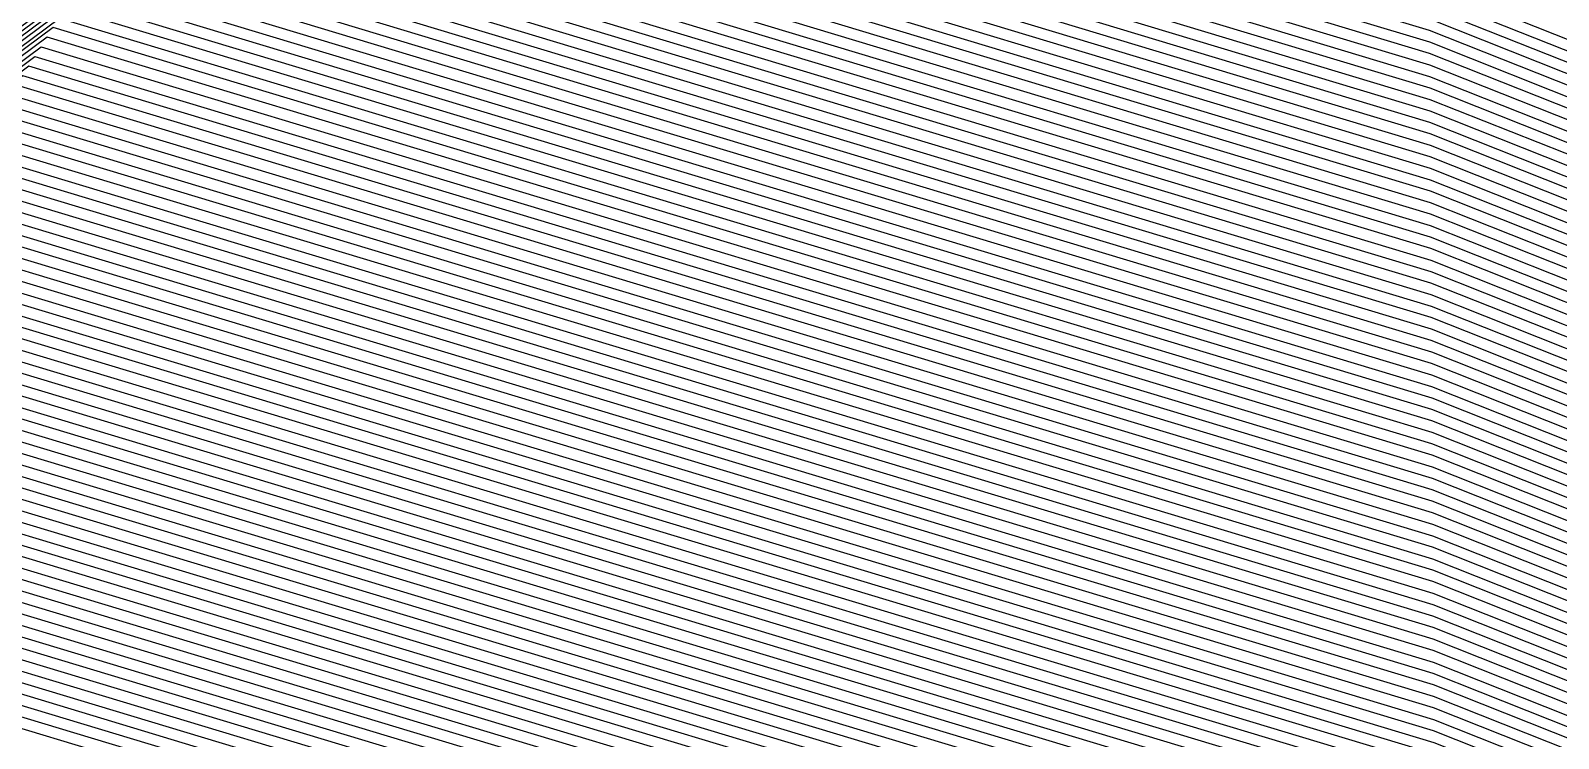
# Model space of a CAD drawing. Extents: x 7084 to 11035, y 13750 to 16729.
# Drawn here: x 7948.6 to 8129.5, y 14354.2 to 14438 of the extents above; entities that cross this region are included whole.
import ezdxf

# ---------------------------------------------------------------- set-up
doc = ezdxf.new("R2010")
doc.units = 0
doc.layers.add('Default', color=7, linetype='Continuous')

msp = doc.modelspace()

# ---------------------------------------------------------------- linework, layer by layer
at = {"layer": 'Default'}
for points in [[(8535.51, 16361.11), (8383.22, 16395.25), (8265.06, 16321.71), (8215.17, 16235.02), (8158.71, 16186.99), (8053.68, 16129.2), (7920.99, 16004.89), (7831.71, 16002.26), (7797.58, 15781.61), (7743.94, 15569.71), (7738.69, 15553.95), (7709.8, 15398.97), (7701.33, 15300.08), (7608.17, 15201.19), (7526.3, 15105.13), (7473.78, 14984.3), (7425.79, 14876.93), (7315.51, 14661.54), (7307.04, 14492.02), (7464.58, 14347.55), (7526.69, 14248.66), (7652.73, 14214.51), (7949.16, 14434.89)], [(8415.53, 14233.02), (8114.78, 14352.37), (7931.79, 14407.58), (7659.56, 14205.19), (7520.14, 14242.97), (7463.1, 14333.78), (7288.82, 14493.6), (7296.6, 14649.28), (7418.59, 14887.55), (7462.67, 14986.15), (7520.76, 15119.81), (7595.95, 15208.03), (7681.51, 15298.85), (7689.29, 15389.66), (7721.24, 15561.1), (7727.05, 15578.53), (7776.31, 15773.14), (7814.07, 16017.22), (7912.82, 16020.12), (8034.68, 16134.29), (8150.86, 16198.22), (8202.72, 16242.33), (8257.91, 16338.21)], [(8482.98, 14288.93), (8114.28, 14435.26), (7975.94, 14476.99), (7642.2, 14228.88), (7536.8, 14257.43), (7466.87, 14368.77), (7335.12, 14489.59), (7344.66, 14680.44), (7436.88, 14860.57), (7490.92, 14981.45), (7534.83, 15082.5), (7627.01, 15190.65), (7731.9, 15301.99), (7741.43, 15413.32), (7765.59, 15542.93), (7769.98, 15556.11), (7830.37, 15794.68), (7858.92, 15979.2), (7933.58, 15981.4), (8082.96, 16121.36), (8170.8, 16169.69), (8234.37, 16223.76), (8276.09, 16296.26)], [(8411.45, 14055.27), (8390.1, 14211.93), (8114.97, 14321.12), (7915.14, 14381.41), (7666.1, 14196.26), (7513.86, 14237.51), (7461.68, 14320.59), (7271.36, 14495.11), (7278.48, 14637.53), (7411.7, 14897.72), (7452.02, 14987.92), (7515.46, 15133.88), (7584.24, 15214.58), (7662.51, 15297.66), (7669.62, 15380.74), (7704.51, 15567.95), (7710.86, 15586.99), (7755.92, 15765.02), (7797.16, 16031.55), (7905, 16034.72), (8016.47, 16139.17), (8143.35, 16208.97)], [(8843.03, 13983.9), (8400.72, 14052.73), (8380.15, 14203.68), (8115.05, 14308.9), (7908.63, 14371.17), (7668.67, 14192.77), (7511.4, 14235.38), (7461.12, 14315.43), (7264.53, 14495.7), (7271.39, 14632.93), (7409, 14901.7), (7447.85, 14988.61), (7513.38, 15139.38), (7579.66, 15217.15), (7655.07, 15297.2), (7661.93, 15377.25), (7697.97, 15570.63), (7704.52, 15590.3), (7747.95, 15761.84), (7790.54, 16037.16), (7901.94, 16040.44), (8009.35, 16141.07)], [(8420.98, 14057.53), (8398.95, 14219.27), (8114.91, 14331.99), (7920.93, 14390.51), (7663.83, 14199.37), (7516.04, 14239.41), (7462.17, 14325.18), (7277.44, 14494.58), (7284.78, 14641.62), (7414.1, 14894.18), (7455.72, 14987.3), (7517.3, 15128.98), (7588.31, 15212.3), (7669.12, 15298.07), (7676.46, 15383.84), (7710.33, 15565.57), (7716.49, 15584.05), (7763.01, 15767.84), (7803.04, 16026.56), (7907.72, 16029.64), (8022.81, 16137.47)], [(8440.96, 14254.1), (8114.59, 14383.62), (7948.44, 14433.75), (7653.02, 14214.12), (7526.42, 14248.42), (7464.52, 14346.97), (7306.28, 14492.08), (7314.72, 14661.03), (7425.49, 14877.38), (7473.32, 14984.38), (7526.07, 15105.74), (7607.66, 15201.48), (7700.51, 15300.03), (7708.95, 15398.58), (7737.96, 15554.25), (7743.23, 15570.08), (7796.69, 15781.26), (7830.98, 16002.88), (7920.65, 16005.52), (8052.88, 16129.41)], [(8464.18, 14273.35), (8114.42, 14412.16), (7963.63, 14457.65), (7647.04, 14222.28), (7532.16, 14253.4), (7465.82, 14359.02), (7322.22, 14490.7), (7331.26, 14671.76), (7431.79, 14868.09), (7483.04, 14982.76), (7530.91, 15092.9), (7618.35, 15195.49), (7717.85, 15301.11), (7726.9, 15406.73), (7753.23, 15547.99), (7758.01, 15562.36), (7815.3, 15788.68), (7846.42, 15989.8), (7927.79, 15992.19), (8069.51, 16124.96)], [(7804.51, 16025.32), (7764.78, 15768.55), (7717.9, 15583.31), (7711.78, 15564.97), (7678.17, 15384.62), (7670.77, 15298.18), (7589.33, 15211.73), (7517.76, 15127.76), (7456.65, 14987.15), (7414.7, 14893.29), (7286.36, 14642.64), (7278.95, 14494.45), (7462.29, 14326.33), (7516.59, 14239.88), (7663.26, 14200.14), (7922.38, 14392.79), (8114.89, 14334.71), (8401.16, 14221.1), (8423.37, 14058.09)], [(7917.59, 16011.23), (7824.36, 16008.49), (7788.71, 15778.08), (7736.9, 15573.38), (7731.42, 15556.93), (7701.25, 15395.09), (7693.07, 15299.57), (7603.08, 15204.04), (7523.99, 15111.25), (7469.15, 14985.07), (7422.79, 14881.36), (7307.63, 14656.43), (7299.45, 14492.68), (7463.97, 14341.81), (7523.96, 14246.29), (7655.58, 14210.63), (7941.92, 14423.51), (8114.67, 14371.4), (8431.01, 14245.85)], [(7923.37, 16000.44), (7836.86, 15997.9), (7803.78, 15784.08), (7748.86, 15567.13), (7743.78, 15551.86), (7715.79, 15401.68), (7707.12, 15300.44), (7611.73, 15199.2), (7527.91, 15100.85), (7477.02, 14983.76), (7427.89, 14873.84), (7321.02, 14665.12), (7312.35, 14491.56), (7465.02, 14351.56), (7528.61, 14250.32), (7650.74, 14217.23), (7954.23, 14442.86), (8114.53, 14394.49), (8449.81, 14261.43)], [(7923.71, 15999.81), (7837.59, 15997.27), (7804.67, 15784.44), (7749.57, 15566.77), (7744.5, 15551.56), (7716.64, 15402.07), (7707.94, 15300.49), (7612.24, 15198.91), (7528.14, 15100.24), (7477.49, 14983.68), (7428.19, 14873.4), (7321.81, 14665.63), (7313.11, 14491.49), (7465.08, 14352.14), (7528.88, 14250.56), (7650.45, 14217.62), (7954.95, 14443.99), (8114.52, 14395.85), (8450.91, 14262.35)], [(7925.41, 15996.63), (7841.27, 15994.16), (7809.1, 15786.2), (7753.09, 15564.93), (7748.14, 15550.08), (7720.92, 15404.01), (7712.07, 15300.75), (7614.79, 15197.49), (7529.3, 15097.18), (7479.8, 14983.3), (7429.69, 14871.19), (7325.75, 14668.18), (7316.9, 14491.16), (7465.39, 14355), (7530.24, 14251.74), (7649.03, 14219.56), (7958.57, 14449.68), (8114.48, 14402.65), (8456.44, 14266.93)], [(7843.48, 15992.29), (7811.76, 15787.26), (7755.2, 15563.83), (7750.32, 15549.18), (7723.48, 15405.18), (7714.55, 15300.91), (7616.32, 15196.63), (7529.99, 15095.34), (7481.19, 14983.07), (7430.59, 14869.86), (7328.11, 14669.72), (7319.18, 14490.97), (7465.57, 14356.72), (7531.06, 14252.45), (7648.18, 14220.72), (7960.74, 14453.1), (8114.45, 14406.72), (8459.76, 14269.68)], [(7844.95, 15991.04), (7813.53, 15787.97), (7756.61, 15563.09), (7751.77, 15548.59), (7725.19, 15405.95), (7716.2, 15301.01), (7617.33, 15196.06), (7530.45, 15094.12), (7482.12, 14982.91), (7431.19, 14868.98), (7329.69, 14670.74), (7320.7, 14490.84), (7465.7, 14357.87), (7531.61, 14252.93), (7647.61, 14221.5), (7962.19, 14455.37), (8114.44, 14409.44), (8461.97, 14271.51)], [(8489.61, 14294.43), (8114.23, 14443.41), (7980.28, 14483.82), (7640.5, 14231.21), (7538.44, 14258.86), (7467.25, 14372.21), (7339.68, 14489.19), (7349.38, 14683.51), (7438.68, 14857.92), (7493.7, 14980.99), (7536.22, 15078.83), (7630.06, 15188.94), (7736.85, 15302.29), (7746.56, 15415.65), (7769.95, 15541.14), (7774.2, 15553.9), (7835.69, 15796.8), (7863.33, 15975.46), (7935.62, 15977.59)], [(7834.8, 15796.44), (7773.5, 15554.27), (7769.22, 15541.44), (7745.71, 15415.26), (7736.03, 15302.24), (7629.55, 15189.23), (7535.99, 15079.44), (7493.23, 14981.07), (7438.38, 14858.36), (7348.6, 14683), (7338.92, 14489.26), (7467.18, 14371.64), (7538.17, 14258.62), (7640.78, 14230.82), (7979.56, 14482.68), (8114.24, 14442.05), (8488.5, 14293.51)], [(7831.26, 15795.03), (7770.68, 15555.74), (7766.31, 15542.63), (7742.29, 15413.71), (7732.72, 15302.04), (7627.52, 15190.37), (7535.07, 15081.89), (7491.38, 14981.37), (7437.18, 14860.13), (7345.44, 14680.96), (7335.88, 14489.52), (7466.94, 14369.34), (7537.07, 14257.67), (7641.92, 14229.27), (7976.66, 14478.13), (8114.27, 14436.61), (8484.08, 14289.85)], [(8485.19, 14290.76), (8114.26, 14437.97), (7977.38, 14479.27), (7641.63, 14229.65), (7537.35, 14257.91), (7467, 14369.92), (7336.64, 14489.46), (7346.23, 14681.47), (7437.48, 14859.69), (7491.84, 14981.3), (7535.3, 15081.28), (7628.03, 15190.08), (7733.55, 15302.09), (7743.14, 15414.1), (7767.04, 15542.33), (7771.39, 15555.37), (7832.14, 15795.38)], [(8486.29, 14291.68), (8114.25, 14439.33), (7978.11, 14480.41), (7641.35, 14230.04), (7537.62, 14258.15), (7467.06, 14370.49), (7337.4, 14489.39), (7347.02, 14681.98), (7437.78, 14859.25), (7492.31, 14981.22), (7535.53, 15080.66), (7628.54, 15189.8), (7734.38, 15302.14), (7744, 15414.48), (7767.77, 15542.03), (7772.09, 15555), (7833.03, 15795.74)], [(7833.91, 15796.09), (7772.79, 15554.63), (7768.5, 15541.73), (7744.85, 15414.87), (7735.2, 15302.19), (7629.05, 15189.51), (7535.76, 15080.05), (7492.77, 14981.14), (7438.08, 14858.81), (7347.81, 14682.49), (7338.16, 14489.32), (7467.12, 14371.06), (7537.89, 14258.38), (7641.06, 14230.43), (7978.83, 14481.54), (8114.25, 14440.69), (8487.4, 14292.6)], [(7825.94, 15792.91), (7766.46, 15557.94), (7761.95, 15544.41), (7737.16, 15411.38), (7727.77, 15301.73), (7624.46, 15192.08), (7533.68, 15085.56), (7488.6, 14981.84), (7435.38, 14862.78), (7340.72, 14677.89), (7331.33, 14489.92), (7466.57, 14365.9), (7535.43, 14256.25), (7643.63, 14226.94), (7972.32, 14471.3), (8114.32, 14428.46), (8477.45, 14284.35)], [(7826.82, 15793.27), (7767.16, 15557.58), (7762.68, 15544.12), (7738.01, 15411.77), (7728.59, 15301.78), (7624.97, 15191.79), (7533.91, 15084.95), (7489.06, 14981.76), (7435.68, 14862.34), (7341.51, 14678.4), (7332.09, 14489.85), (7466.63, 14366.47), (7535.71, 14256.49), (7643.34, 14227.32), (7973.04, 14472.44), (8114.31, 14429.82), (8478.55, 14285.26)], [(7827.71, 15793.62), (7767.87, 15557.21), (7763.41, 15543.82), (7738.87, 15412.16), (7729.42, 15301.83), (7625.48, 15191.51), (7534.14, 15084.33), (7489.53, 14981.68), (7435.98, 14861.9), (7342.29, 14678.91), (7332.84, 14489.78), (7466.69, 14367.05), (7535.98, 14256.72), (7643.06, 14227.71), (7973.77, 14473.58), (8114.3, 14431.18), (8479.66, 14286.18)], [(7828.6, 15793.97), (7768.57, 15556.84), (7764.13, 15543.52), (7739.72, 15412.54), (7730.24, 15301.88), (7625.99, 15191.22), (7534.37, 15083.72), (7489.99, 14981.6), (7436.28, 14861.46), (7343.08, 14679.42), (7333.6, 14489.72), (7466.75, 14367.62), (7536.25, 14256.96), (7642.77, 14228.1), (7974.49, 14474.72), (8114.29, 14432.54), (8480.76, 14287.1)], [(7829.48, 15794.32), (7769.28, 15556.47), (7764.86, 15543.22), (7740.58, 15412.93), (7731.07, 15301.93), (7626.5, 15190.94), (7534.6, 15083.11), (7490.45, 14981.53), (7436.58, 14861.02), (7343.87, 14679.93), (7334.36, 14489.65), (7466.81, 14368.19), (7536.53, 14257.2), (7642.49, 14228.49), (7975.21, 14475.85), (8114.29, 14433.9), (8481.87, 14288.01)], [(7821.51, 15791.15), (7762.94, 15559.78), (7758.32, 15545.9), (7732.88, 15409.44), (7723.64, 15301.47), (7621.92, 15193.5), (7532.53, 15088.62), (7486.29, 14982.22), (7433.89, 14865), (7336.78, 14675.34), (7327.53, 14490.24), (7466.26, 14363.03), (7534.07, 14255.06), (7645.05, 14224.99), (7968.7, 14465.61), (8114.36, 14421.67), (8471.92, 14279.76)], [(8466.39, 14275.18), (8114.4, 14414.87), (7965.08, 14459.92), (7646.47, 14223.05), (7532.7, 14253.88), (7465.95, 14360.17), (7323.74, 14490.57), (7332.84, 14672.78), (7432.39, 14867.21), (7483.97, 14982.61), (7531.37, 15091.67), (7619.37, 15194.93), (7719.51, 15301.21), (7728.61, 15407.5), (7754.68, 15547.39), (7759.42, 15561.62), (7817.07, 15789.38)], [(8467.5, 14276.1), (8114.39, 14416.23), (7965.81, 14461.06), (7646.19, 14223.44), (7532.98, 14254.11), (7466.01, 14360.74), (7324.49, 14490.51), (7333.63, 14673.29), (7432.69, 14866.76), (7484.43, 14982.53), (7531.61, 15091.06), (7619.88, 15194.64), (7720.33, 15301.27), (7729.46, 15407.89), (7755.41, 15547.1), (7760.13, 15561.25), (7817.96, 15789.73)], [(8468.6, 14277.01), (8114.39, 14417.59), (7966.53, 14462.2), (7645.9, 14223.83), (7533.25, 14254.35), (7466.07, 14361.31), (7325.25, 14490.44), (7334.41, 14673.8), (7432.99, 14866.32), (7484.9, 14982.45), (7531.84, 15090.45), (7620.39, 15194.36), (7721.16, 15301.32), (7730.32, 15408.28), (7756.14, 15546.8), (7760.83, 15560.88), (7818.85, 15790.09)], [(7820.62, 15790.79), (7762.24, 15560.15), (7757.59, 15546.2), (7732.03, 15409.05), (7722.81, 15301.42), (7621.41, 15193.79), (7532.3, 15089.23), (7485.82, 14982.3), (7433.59, 14865.44), (7335.99, 14674.82), (7326.77, 14490.31), (7466.19, 14362.46), (7533.8, 14254.83), (7645.33, 14224.61), (7967.98, 14464.48), (8114.37, 14420.31), (8470.81, 14278.85)], [(8460.86, 14270.6), (8114.44, 14408.08), (7961.46, 14454.24), (7647.89, 14221.11), (7531.34, 14252.69), (7465.64, 14357.3), (7319.94, 14490.9), (7328.9, 14670.23), (7430.89, 14869.42), (7481.66, 14982.99), (7530.22, 15094.73), (7616.83, 15196.35), (7715.38, 15300.96), (7724.33, 15405.56), (7751.05, 15548.88), (7755.9, 15563.46), (7812.64, 15787.62)], [(7807.33, 15785.5), (7751.68, 15565.66), (7746.68, 15550.67), (7719.21, 15403.24), (7710.42, 15300.65), (7613.77, 15198.06), (7528.84, 15098.4), (7478.88, 14983.45), (7429.09, 14872.07), (7324.17, 14667.16), (7315.39, 14491.3), (7465.27, 14353.86), (7529.7, 14251.27), (7649.6, 14218.78), (7957.12, 14447.41), (8114.49, 14399.93), (8454.23, 14265.1)], [(8455.33, 14266.01), (8114.48, 14401.29), (7957.84, 14448.55), (7649.32, 14219.17), (7529.97, 14251.5), (7465.33, 14354.43), (7316.15, 14491.23), (7324.96, 14667.67), (7429.39, 14871.63), (7479.34, 14983.38), (7529.07, 15097.79), (7614.28, 15197.77), (7711.25, 15300.7), (7720.06, 15403.62), (7747.41, 15550.37), (7752.38, 15565.3), (7808.21, 15785.85)], [(8457.55, 14267.85), (8114.47, 14404.01), (7959.29, 14450.82), (7648.75, 14219.95), (7530.52, 14251.98), (7465.45, 14355.58), (7317.66, 14491.1), (7326.54, 14668.69), (7429.99, 14870.74), (7480.27, 14983.22), (7529.53, 15096.57), (7615.3, 15197.2), (7712.9, 15300.8), (7721.77, 15404.4), (7748.86, 15549.78), (7753.79, 15564.56), (7809.98, 15786.56)], [(7810.87, 15786.91), (7754.49, 15564.19), (7749.59, 15549.48), (7722.63, 15404.79), (7713.72, 15300.85), (7615.81, 15196.92), (7529.76, 15095.95), (7480.73, 14983.14), (7430.29, 14870.3), (7327.32, 14669.2), (7318.42, 14491.03), (7465.51, 14356.15), (7530.79, 14252.22), (7648.46, 14220.33), (7960.02, 14451.96), (8114.46, 14405.36), (8458.65, 14268.76)], [(7770.1, 15770.67), (7722.12, 15581.11), (7716.15, 15563.18), (7683.3, 15386.95), (7675.72, 15298.49), (7592.39, 15210.02), (7519.15, 15124.09), (7459.43, 14986.69), (7416.5, 14890.64), (7291.09, 14645.7), (7283.51, 14494.06), (7462.67, 14329.77), (7518.23, 14241.31), (7661.55, 14202.47), (7926.72, 14399.62), (8114.84, 14342.86), (8407.79, 14226.6)], [(7717.19, 15583.68), (7711.06, 15565.27), (7677.32, 15384.23), (7669.94, 15298.13), (7588.82, 15212.02), (7517.53, 15128.37), (7456.19, 14987.22), (7414.4, 14893.74), (7285.57, 14642.13), (7278.2, 14494.52), (7462.23, 14325.75), (7516.31, 14239.65), (7663.54, 14199.76), (7921.66, 14391.65), (8114.9, 14333.35), (8400.05, 14220.18), (8422.18, 14057.81)], [(8402.26, 14222.02), (8114.88, 14336.07), (7923.11, 14393.93), (7662.97, 14200.53), (7516.86, 14240.12), (7462.36, 14326.9), (7279.71, 14494.38), (7287.15, 14643.15), (7415, 14892.85), (7457.11, 14987.07), (7517.99, 15127.15), (7589.84, 15211.45), (7671.59, 15298.23), (7679.03, 15385.01), (7712.51, 15564.67), (7718.6, 15582.94)], [(8403.37, 14222.93), (8114.87, 14337.43), (7923.83, 14395.07), (7662.69, 14200.92), (7517.13, 14240.36), (7462.42, 14327.47), (7280.47, 14494.32), (7287.93, 14643.66), (7415.3, 14892.41), (7457.58, 14986.99), (7518.22, 15126.54), (7590.35, 15211.16), (7672.42, 15298.28), (7679.88, 15385.4), (7713.24, 15564.37), (7719.3, 15582.58)], [(8405.58, 14224.77), (8114.86, 14340.15), (7925.28, 14397.34), (7662.12, 14201.7), (7517.68, 14240.83), (7462.54, 14328.62), (7281.99, 14494.19), (7289.51, 14644.68), (7415.9, 14891.53), (7458.5, 14986.84), (7518.69, 15125.31), (7591.37, 15210.59), (7674.07, 15298.38), (7681.59, 15386.17), (7714.69, 15563.78), (7720.71, 15581.84)], [(8408.9, 14227.52), (8114.83, 14344.22), (7927.45, 14400.76), (7661.27, 14202.86), (7518.5, 14241.54), (7462.73, 14330.34), (7284.27, 14493.99), (7291.87, 14646.21), (7416.8, 14890.2), (7459.89, 14986.61), (7519.38, 15123.48), (7592.89, 15209.74), (7676.55, 15298.54), (7684.16, 15387.34), (7716.87, 15562.89), (7722.82, 15580.74)], [(7723.53, 15580.37), (7717.6, 15562.59), (7685.01, 15387.72), (7677.38, 15298.59), (7593.4, 15209.45), (7519.61, 15122.87), (7460.35, 14986.53), (7417.09, 14889.76), (7292.66, 14646.73), (7285.03, 14493.92), (7462.79, 14330.91), (7518.77, 14241.78), (7660.98, 14203.25), (7928.17, 14401.89), (8114.82, 14345.58), (8410, 14228.43)], [(8411.11, 14229.35), (8114.81, 14346.94), (7928.9, 14403.03), (7660.7, 14203.64), (7519.05, 14242.02), (7462.85, 14331.49), (7285.79, 14493.86), (7293.45, 14647.24), (7417.39, 14889.31), (7460.82, 14986.45), (7519.84, 15122.25), (7593.91, 15209.17), (7678.2, 15298.64), (7685.87, 15388.11), (7718.33, 15562.29), (7724.23, 15580)], [(8417.74, 14234.85), (8114.76, 14355.09), (7933.24, 14409.86), (7658.99, 14205.97), (7520.68, 14243.44), (7463.22, 14334.93), (7290.34, 14493.46), (7298.18, 14650.3), (7419.19, 14886.66), (7463.6, 14985.99), (7521.22, 15118.59), (7596.97, 15207.46), (7683.16, 15298.95), (7691, 15390.44), (7722.69, 15560.5), (7728.45, 15577.8)], [(7729.16, 15577.43), (7723.42, 15560.2), (7691.85, 15390.83), (7683.99, 15299), (7597.48, 15207.18), (7521.45, 15117.97), (7464.06, 14985.92), (7419.49, 14886.22), (7298.96, 14650.81), (7291.1, 14493.4), (7463.28, 14335.5), (7520.96, 14243.68), (7658.71, 14206.36), (7933.96, 14411), (8114.76, 14356.45), (8418.85, 14235.77)], [(8419.95, 14236.68), (8114.75, 14357.81), (7934.69, 14412.13), (7658.42, 14206.75), (7521.23, 14243.91), (7463.35, 14336.08), (7291.86, 14493.33), (7299.75, 14651.32), (7419.79, 14885.78), (7464.52, 14985.84), (7521.68, 15117.36), (7597.99, 15206.89), (7684.81, 15299.05), (7692.7, 15391.21), (7724.14, 15559.91), (7729.86, 15577.06)], [(8422.16, 14238.52), (8114.73, 14360.53), (7936.13, 14414.41), (7657.85, 14207.52), (7521.78, 14244.39), (7463.47, 14337.22), (7293.38, 14493.2), (7301.33, 14652.35), (7420.39, 14884.89), (7465.45, 14985.68), (7522.15, 15116.14), (7599, 15206.32), (7686.46, 15299.15), (7694.41, 15391.99), (7725.6, 15559.31), (7731.27, 15576.33)], [(8423.27, 14239.43), (8114.72, 14361.89), (7936.86, 14415.55), (7657.57, 14207.91), (7522.05, 14244.63), (7463.53, 14337.8), (7294.13, 14493.14), (7302.11, 14652.86), (7420.69, 14884.45), (7465.91, 14985.61), (7522.38, 15115.53), (7599.51, 15206.04), (7687.29, 15299.21), (7695.27, 15392.38), (7726.33, 15559.01), (7731.97, 15575.96)], [(7732.68, 15575.59), (7727.05, 15558.71), (7696.12, 15392.76), (7688.12, 15299.26), (7600.02, 15205.75), (7522.61, 15114.92), (7466.37, 14985.53), (7420.99, 14884.01), (7302.9, 14653.37), (7294.89, 14493.07), (7463.59, 14338.37), (7522.32, 14244.86), (7657.28, 14208.3), (7937.58, 14416.69), (8114.72, 14363.24), (8424.38, 14240.35)], [(8425.48, 14241.27), (8114.71, 14364.6), (7938.3, 14417.82), (7657, 14208.69), (7522.6, 14245.1), (7463.66, 14338.94), (7295.65, 14493), (7303.69, 14653.88), (7421.29, 14883.57), (7466.84, 14985.45), (7522.84, 15114.3), (7600.53, 15205.47), (7688.94, 15299.31), (7696.98, 15393.15), (7727.78, 15558.42), (7733.38, 15575.22)], [(8426.59, 14242.18), (8114.7, 14365.96), (7939.03, 14418.96), (7656.71, 14209.07), (7522.87, 14245.34), (7463.72, 14339.52), (7296.41, 14492.94), (7304.48, 14654.39), (7421.59, 14883.12), (7467.3, 14985.38), (7523.07, 15113.69), (7601.04, 15205.18), (7689.77, 15299.36), (7697.83, 15393.54), (7728.51, 15558.12), (7734.08, 15574.86)], [(8427.69, 14243.1), (8114.69, 14367.32), (7939.75, 14420.1), (7656.43, 14209.46), (7523.14, 14245.58), (7463.78, 14340.09), (7297.17, 14492.87), (7305.27, 14654.9), (7421.89, 14882.68), (7467.76, 14985.3), (7523.3, 15113.08), (7601.55, 15204.9), (7690.59, 15299.41), (7698.69, 15393.93), (7729.23, 15557.82), (7734.79, 15574.49)], [(8428.8, 14244.02), (8114.68, 14368.68), (7940.47, 14421.24), (7656.15, 14209.85), (7523.42, 14245.81), (7463.84, 14340.66), (7297.93, 14492.81), (7306.05, 14655.41), (7422.19, 14882.24), (7468.23, 14985.22), (7523.53, 15112.47), (7602.06, 15204.61), (7691.42, 15299.46), (7699.54, 15394.32), (7729.96, 15557.52), (7735.49, 15574.12)], [(7736.2, 15573.75), (7730.69, 15557.22), (7700.4, 15394.7), (7692.25, 15299.52), (7602.57, 15204.33), (7523.76, 15111.86), (7468.69, 14985.15), (7422.49, 14881.8), (7306.84, 14655.92), (7298.69, 14492.74), (7463.9, 14341.24), (7523.69, 14246.05), (7655.86, 14210.24), (7941.2, 14422.37), (8114.67, 14370.04), (8429.9, 14244.93)], [(8844.16, 13982.32), (8397.14, 14051.88), (8376.83, 14200.93), (8115.07, 14304.82), (7906.46, 14367.76), (7669.52, 14191.6), (7510.58, 14234.66), (7460.93, 14313.71), (7262.26, 14495.9), (7269.03, 14631.4), (7408.1, 14903.02), (7446.46, 14988.84), (7512.69, 15141.22), (7578.13, 15218), (7652.6, 15297.04), (7659.37, 15376.09), (7695.79, 15571.52)], [(8843.41, 13983.37), (8399.53, 14052.44), (8379.04, 14202.77), (8115.05, 14307.54), (7907.91, 14370.03), (7668.95, 14192.38), (7511.12, 14235.14), (7461.06, 14314.86), (7263.77, 14495.76), (7270.6, 14632.42), (7408.7, 14902.14), (7447.39, 14988.69), (7513.15, 15139.99), (7579.15, 15217.43), (7654.25, 15297.15), (7661.07, 15376.86), (7697.24, 15570.93)], [(8401.91, 14053.01), (8381.26, 14204.6), (8115.04, 14310.25), (7909.35, 14372.31), (7668.38, 14193.16), (7511.67, 14235.61), (7461.18, 14316), (7265.29, 14495.63), (7272.18, 14633.44), (7409.3, 14901.25), (7448.31, 14988.53), (7513.61, 15138.77), (7580.16, 15216.86), (7655.9, 15297.25), (7662.78, 15377.64), (7698.7, 15570.33)], [(7740.42, 15571.55), (7735.05, 15555.44), (7705.53, 15397.03), (7697.2, 15299.82), (7605.62, 15202.62), (7525.15, 15108.19), (7471.47, 14984.68), (7424.29, 14879.15), (7311.57, 14658.99), (7303.24, 14492.35), (7464.28, 14344.68), (7525.33, 14247.47), (7654.15, 14212.57), (7945.54, 14429.2), (8114.62, 14378.19), (8436.54, 14250.43)], [(7741.12, 15571.18), (7735.78, 15555.14), (7706.38, 15397.42), (7698.03, 15299.88), (7606.13, 15202.33), (7525.38, 15107.58), (7471.93, 14984.61), (7424.59, 14878.7), (7312.36, 14659.5), (7304, 14492.28), (7464.34, 14345.25), (7525.6, 14247.71), (7653.87, 14212.96), (7946.26, 14430.34), (8114.62, 14379.55), (8437.64, 14251.35)], [(8439.86, 14253.18), (8114.6, 14382.27), (7947.71, 14432.62), (7653.3, 14213.73), (7526.15, 14248.18), (7464.46, 14346.4), (7305.52, 14492.15), (7313.93, 14660.52), (7425.19, 14877.82), (7472.86, 14984.45), (7525.84, 15106.35), (7607.15, 15201.76), (7699.68, 15299.98), (7708.09, 15398.19), (7737.23, 15554.54), (7742.53, 15570.44)], [(8403.1, 14053.29), (8382.36, 14205.52), (8115.03, 14311.61), (7910.08, 14373.45), (7668.1, 14193.54), (7511.94, 14235.85), (7461.24, 14316.58), (7266.05, 14495.57), (7272.97, 14633.95), (7409.6, 14900.81), (7448.78, 14988.46), (7513.84, 15138.16), (7580.67, 15216.58), (7656.73, 15297.3), (7663.64, 15378.03), (7699.42, 15570.04)], [(8404.3, 14053.57), (8383.47, 14206.43), (8115.02, 14312.97), (7910.8, 14374.58), (7667.81, 14193.93), (7512.22, 14236.09), (7461.3, 14317.15), (7266.81, 14495.5), (7273.75, 14634.46), (7409.9, 14900.37), (7449.24, 14988.38), (7514.07, 15137.55), (7581.18, 15216.29), (7657.55, 15297.35), (7664.49, 15378.42), (7700.15, 15569.74)], [(8405.49, 14053.86), (8384.57, 14207.35), (8115.01, 14314.33), (7911.53, 14375.72), (7667.53, 14194.32), (7512.49, 14236.33), (7461.37, 14317.72), (7267.57, 14495.44), (7274.54, 14634.97), (7410.2, 14899.93), (7449.7, 14988.3), (7514.3, 15136.93), (7581.69, 15216.01), (7658.38, 15297.4), (7665.35, 15378.8), (7700.88, 15569.44)], [(7701.61, 15569.14), (7666.2, 15379.19), (7659.2, 15297.46), (7582.2, 15215.72), (7514.53, 15136.32), (7450.17, 14988.23), (7410.5, 14899.48), (7275.33, 14635.49), (7268.33, 14495.37), (7461.43, 14318.3), (7512.76, 14236.56), (7667.24, 14194.71), (7912.25, 14376.86), (8115, 14315.69), (8385.68, 14208.27), (8406.68, 14054.14)], [(7702.33, 15568.84), (7667.06, 15379.58), (7660.03, 15297.51), (7582.71, 15215.44), (7514.76, 15135.71), (7450.63, 14988.15), (7410.8, 14899.04), (7276.12, 14636), (7269.09, 14495.3), (7461.49, 14318.87), (7513.04, 14236.8), (7666.96, 14195.1), (7912.97, 14378), (8115, 14317.05), (8386.78, 14209.18), (8407.87, 14054.42)], [(7703.06, 15568.55), (7667.91, 15379.97), (7660.86, 15297.56), (7583.22, 15215.15), (7514.99, 15135.1), (7451.09, 14988.07), (7411.1, 14898.6), (7276.9, 14636.51), (7269.85, 14495.24), (7461.55, 14319.44), (7513.31, 14237.04), (7666.67, 14195.49), (7913.7, 14379.14), (8114.99, 14318.41), (8387.89, 14210.1), (8409.06, 14054.7)], [(8444.28, 14256.85), (8114.57, 14387.7), (7950.61, 14437.17), (7652.16, 14215.29), (7527.24, 14249.13), (7464.71, 14348.69), (7308.56, 14491.89), (7317.08, 14662.56), (7426.39, 14876.05), (7474.71, 14984.15), (7526.76, 15103.91), (7609.19, 15200.62), (7702.98, 15300.18), (7711.51, 15399.75), (7740.14, 15553.35), (7745.34, 15568.97)], [(8445.38, 14257.77), (8114.56, 14389.06), (7951.33, 14438.31), (7651.88, 14215.68), (7527.51, 14249.37), (7464.77, 14349.27), (7309.31, 14491.82), (7317.87, 14663.07), (7426.69, 14875.61), (7475.17, 14984.07), (7526.99, 15103.29), (7609.7, 15200.34), (7703.81, 15300.24), (7712.37, 15400.13), (7740.87, 15553.05), (7746.05, 15568.61)], [(8410.26, 14054.99), (8389, 14211.02), (8114.98, 14319.77), (7914.42, 14380.27), (7666.39, 14195.87), (7513.58, 14237.27), (7461.61, 14320.02), (7270.61, 14495.17), (7277.69, 14637.02), (7411.4, 14898.16), (7451.56, 14987.99), (7515.22, 15134.49), (7583.73, 15214.87), (7661.68, 15297.61), (7668.77, 15380.35), (7703.79, 15568.25)], [(8412.64, 14055.55), (8391.21, 14212.85), (8114.96, 14322.48), (7915.87, 14382.55), (7665.82, 14196.65), (7514.13, 14237.75), (7461.74, 14321.16), (7272.12, 14495.04), (7279.27, 14638.04), (7412, 14897.27), (7452.48, 14987.84), (7515.69, 15133.26), (7584.75, 15214.3), (7663.33, 15297.71), (7670.48, 15381.13), (7705.24, 15567.65)], [(7705.97, 15567.35), (7671.33, 15381.52), (7664.16, 15297.77), (7585.26, 15214.01), (7515.92, 15132.65), (7452.94, 14987.76), (7412.3, 14896.83), (7280.06, 14638.55), (7272.88, 14494.98), (7461.8, 14321.74), (7514.4, 14237.99), (7665.54, 14197.04), (7916.59, 14383.69), (8114.95, 14323.84), (8392.31, 14213.77), (8413.83, 14055.83)], [(8415.02, 14056.12), (8393.42, 14214.68), (8114.95, 14325.2), (7917.32, 14384.83), (7665.25, 14197.43), (7514.68, 14238.22), (7461.86, 14322.31), (7273.64, 14494.91), (7280.84, 14639.06), (7412.6, 14896.39), (7453.41, 14987.69), (7516.15, 15132.04), (7585.77, 15213.73), (7664.99, 15297.82), (7672.19, 15381.91), (7706.7, 15567.06)], [(8416.22, 14056.4), (8394.52, 14215.6), (8114.94, 14326.56), (7918.04, 14385.96), (7664.97, 14197.81), (7514.95, 14238.46), (7461.92, 14322.89), (7274.4, 14494.84), (7281.63, 14639.57), (7412.9, 14895.95), (7453.87, 14987.61), (7516.38, 15131.43), (7586.27, 15213.44), (7665.81, 15297.87), (7673.04, 15382.29), (7707.42, 15566.76)], [(7746.75, 15568.24), (7741.59, 15552.76), (7713.22, 15400.52), (7704.64, 15300.29), (7610.21, 15200.05), (7527.22, 15102.68), (7475.64, 14983.99), (7426.99, 14875.17), (7318.66, 14663.59), (7310.07, 14491.76), (7464.83, 14349.84), (7527.79, 14249.61), (7651.59, 14216.06), (7952.05, 14439.44), (8114.55, 14390.42), (8446.49, 14258.68)], [(8447.59, 14259.6), (8114.54, 14391.78), (7952.78, 14440.58), (7651.31, 14216.45), (7528.06, 14249.84), (7464.89, 14350.41), (7310.83, 14491.69), (7319.45, 14664.1), (7427.29, 14874.72), (7476.1, 14983.91), (7527.45, 15102.07), (7610.72, 15199.77), (7705.46, 15300.34), (7714.08, 15400.91), (7742.32, 15552.46), (7747.46, 15567.87)], [(8448.7, 14260.52), (8114.53, 14393.14), (7953.5, 14441.72), (7651.02, 14216.84), (7528.33, 14250.08), (7464.96, 14350.99), (7311.59, 14491.62), (7320.23, 14664.61), (7427.59, 14874.28), (7476.56, 14983.84), (7527.68, 15101.46), (7611.22, 15199.48), (7706.29, 15300.39), (7714.93, 15401.3), (7743.05, 15552.16), (7748.16, 15567.5)], [(7708.15, 15566.46), (7673.9, 15382.68), (7666.64, 15297.92), (7586.78, 15213.16), (7516.61, 15130.82), (7454.33, 14987.53), (7413.2, 14895.51), (7282.42, 14640.08), (7275.16, 14494.78), (7461.99, 14323.46), (7515.22, 14238.7), (7664.68, 14198.2), (7918.76, 14387.1), (8114.93, 14327.92), (8395.63, 14216.52), (8417.41, 14056.68)], [(7708.88, 15566.16), (7674.75, 15383.07), (7667.46, 15297.97), (7587.29, 15212.87), (7516.84, 15130.21), (7454.8, 14987.46), (7413.5, 14895.06), (7283.21, 14640.59), (7275.92, 14494.71), (7462.05, 14324.03), (7515.49, 14238.93), (7664.4, 14198.59), (7919.49, 14388.24), (8114.92, 14329.28), (8396.74, 14217.43), (8418.6, 14056.96)], [(7709.6, 15565.86), (7675.61, 15383.46), (7668.29, 15298.02), (7587.8, 15212.59), (7517.07, 15129.59), (7455.26, 14987.38), (7413.8, 14894.62), (7283.99, 14641.11), (7276.68, 14494.65), (7462.11, 14324.61), (7515.77, 14239.17), (7664.11, 14198.98), (7920.21, 14389.38), (8114.91, 14330.64), (8397.84, 14218.35), (8419.79, 14057.24)], [(7750.27, 15566.4), (7745.23, 15551.27), (7717.5, 15402.46), (7708.77, 15300.54), (7612.75, 15198.63), (7528.38, 15099.62), (7477.95, 14983.61), (7428.49, 14872.95), (7322.6, 14666.14), (7313.87, 14491.43), (7465.14, 14352.71), (7529.15, 14250.79), (7650.17, 14218.01), (7955.67, 14445.13), (8114.51, 14397.21), (8452.02, 14263.27)], [(8453.12, 14264.18), (8114.5, 14398.57), (7956.4, 14446.27), (7649.89, 14218.39), (7529.43, 14251.03), (7465.2, 14353.28), (7314.63, 14491.36), (7323.39, 14666.65), (7428.79, 14872.51), (7478.41, 14983.53), (7528.61, 15099.01), (7613.26, 15198.34), (7709.59, 15300.6), (7718.35, 15402.85), (7745.96, 15550.97)], [(7752.5, 15548.29), (7726.04, 15406.34), (7717.03, 15301.06), (7617.84, 15195.78), (7530.68, 15093.51), (7482.58, 14982.84), (7431.49, 14868.53), (7330.48, 14671.25), (7321.46, 14490.77), (7465.76, 14358.44), (7531.88, 14253.16), (7647.32, 14221.89), (7962.91, 14456.51), (8114.43, 14410.8), (8463.07, 14272.43)], [(8475.24, 14282.51), (8114.34, 14425.74), (7970.87, 14469.03), (7644.19, 14226.16), (7534.89, 14255.77), (7466.44, 14364.75), (7329.81, 14490.05), (7339.14, 14676.87), (7434.79, 14863.67), (7487.68, 14981.99), (7533.22, 15086.78), (7623.44, 15192.65), (7726.11, 15301.63), (7735.45, 15410.61), (7760.5, 15545.01)], [(8414.43, 14232.1), (8114.79, 14351.02), (7931.07, 14406.44), (7659.84, 14204.8), (7519.86, 14242.73), (7463.04, 14333.21), (7288.06, 14493.66), (7295.81, 14648.77), (7418.29, 14887.99), (7462.21, 14986.22), (7520.53, 15120.42), (7595.44, 15208.31), (7680.68, 15298.79)], [(7594.42, 15208.88), (7520.07, 15121.64), (7461.28, 14986.38), (7417.69, 14888.87), (7294.24, 14647.75), (7286.54, 14493.79), (7462.91, 14332.06), (7519.32, 14242.25), (7660.41, 14204.03), (7929.62, 14404.17), (8114.81, 14348.3), (8412.21, 14230.27)], [(7604.61, 15203.19), (7524.68, 15109.41), (7470.54, 14984.84), (7423.69, 14880.03), (7309.99, 14657.97), (7301.72, 14492.48), (7464.15, 14343.53), (7524.78, 14247), (7654.72, 14211.79), (7944.09, 14426.93), (8114.64, 14375.47), (8434.33, 14248.6)], [(7622.94, 15192.93), (7532.99, 15087.39), (7487.21, 14982.07), (7434.49, 14864.11), (7338.35, 14676.36), (7329.05, 14490.11), (7466.38, 14364.18), (7534.61, 14255.54), (7644.48, 14225.77), (7970.15, 14467.89), (8114.34, 14424.39), (8474.13, 14281.6)], [(8435.43, 14249.52), (8114.63, 14376.83), (7944.82, 14428.06), (7654.44, 14212.18), (7525.05, 14247.24), (7464.21, 14344.11), (7302.48, 14492.41), (7310.78, 14658.48), (7423.99, 14879.59), (7471, 14984.76)], [(8465.28, 14274.26), (8114.41, 14413.52), (7964.36, 14458.79), (7646.76, 14222.66), (7532.43, 14253.64), (7465.88, 14359.59), (7322.98, 14490.64), (7332.05, 14672.27), (7432.09, 14867.65), (7483.51, 14982.68)], [(8473.02, 14280.68), (8114.35, 14423.03), (7969.42, 14466.75), (7644.76, 14225.38), (7534.34, 14255.3), (7466.32, 14363.61), (7328.29, 14490.18), (7337.57, 14675.85), (7434.19, 14864.55), (7486.75, 14982.14)], [(8476.34, 14283.43), (8114.33, 14427.1), (7971.59, 14470.17), (7643.91, 14226.55), (7535.16, 14256.01), (7466.5, 14365.33), (7330.57, 14489.98), (7339.93, 14677.38), (7435.08, 14863.23), (7488.14, 14981.91)], [(8421.06, 14237.6), (8114.74, 14359.17), (7935.41, 14413.27), (7658.14, 14207.13), (7521.5, 14244.15), (7463.41, 14336.65), (7292.62, 14493.27), (7300.54, 14651.83), (7420.09, 14885.34)], [(8433.22, 14247.68), (8114.65, 14374.11), (7943.37, 14425.79), (7655.01, 14211.4), (7524.51, 14246.76), (7464.09, 14342.96), (7300.97, 14492.54), (7309.2, 14657.45), (7423.39, 14880.47)], [(8438.75, 14252.27), (8114.61, 14380.91), (7946.99, 14431.48), (7653.58, 14213.35), (7525.87, 14247.95), (7464.4, 14345.83), (7304.76, 14492.22), (7313.14, 14660.01), (7424.89, 14878.26)], [(8404.47, 14223.85), (8114.86, 14338.79), (7924.55, 14396.2), (7662.41, 14201.31), (7517.41, 14240.59), (7462.48, 14328.05), (7281.23, 14494.25), (7288.72, 14644.17)], [(8843.79, 13982.84), (8398.33, 14052.16), (8377.94, 14201.85), (8115.06, 14306.18), (7907.18, 14368.9), (7669.23, 14191.99), (7510.85, 14234.9), (7460.99, 14314.28), (7263.02, 14495.83)], [(8406.69, 14225.68), (8114.85, 14341.5), (7926, 14398.48), (7661.84, 14202.09), (7517.95, 14241.07), (7462.6, 14329.19), (7282.75, 14494.12)], [(8432.12, 14246.77), (8114.66, 14372.76), (7942.65, 14424.65), (7655.29, 14211.02), (7524.24, 14246.52), (7464.03, 14342.39), (7300.21, 14492.61)], [(8469.71, 14277.93), (8114.38, 14418.95), (7967.25, 14463.34), (7645.62, 14224.22), (7533.52, 14254.59), (7466.13, 14361.89)], [(7464.65, 14348.12), (7526.97, 14248.9), (7652.45, 14214.9), (7949.88, 14436.03), (8114.58, 14386.34), (8443.17, 14255.93)], [(7949.16, 14434.89), (8114.58, 14384.98), (8442.07, 14255.02)], [(7932.51, 14408.72), (8114.77, 14353.73), (8416.64, 14233.93)], [(7462.98, 14332.64), (7519.59, 14242.49), (7660.13, 14204.42), (7930.34, 14405.31), (8114.8, 14349.66), (8413.32, 14231.18)]]:
    msp.add_lwpolyline(points, dxfattribs=at)

doc.saveas('drawing.dxf')
